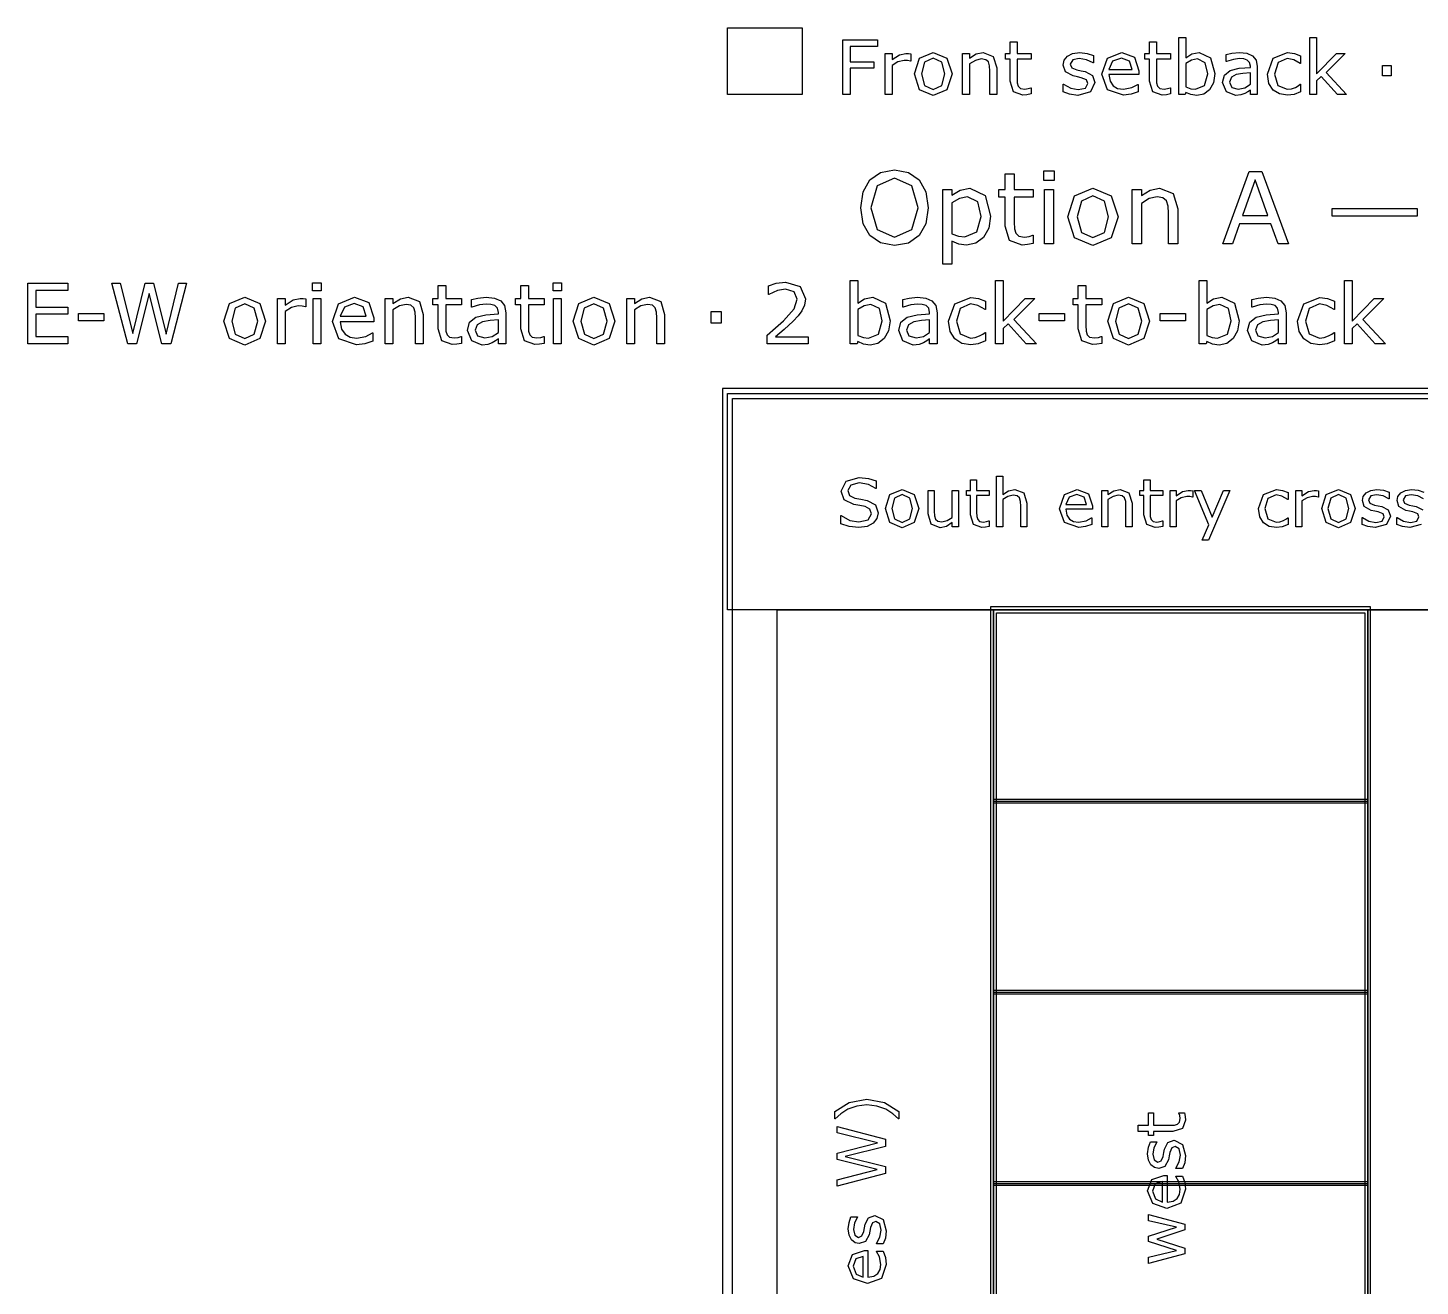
# Model space of a CAD drawing. Extents: x -17 to 192, y 167 to 459.
# Drawn here: x -17.5 to 26.8, y 414.51 to 454.55 of the extents above; entities that cross this region are included whole.
import ezdxf

# ---------------------------------------------------------------- set-up
doc = ezdxf.new("R2010")
doc.units = 0

msp = doc.modelspace()

# ---------------------------------------------------------------- linework, layer by layer
at = {"layer": 'Layer 1', "color": 7}
for points in [[(4.762494, 454.554174), (7.143741, 454.554174), (7.143741, 452.43751), (4.762494, 452.43751), (4.762494, 454.554174)], [(9.540362, 453.964159), (8.664835, 453.964159), (8.664835, 453.475817), (9.417114, 453.475817), (9.417114, 453.271179), (8.664835, 453.271179), (8.664835, 452.43751), (8.434617, 452.43751), (8.434617, 454.168797), (9.540362, 454.168797), (9.540362, 453.964159)], [(14.428429, 452.449138), (14.293554, 452.422396), (14.164492, 452.411932), (13.862185, 452.518902), (13.758704, 452.861904), (13.758704, 453.552558), (13.611038, 453.552558), (13.611038, 453.736268), (13.758704, 453.736268), (13.758704, 454.1095), (13.977295, 454.1095), (13.977295, 453.736268), (14.428429, 453.736268), (14.428429, 453.552558), (13.977295, 453.552558), (13.977295, 452.960735), (13.981946, 452.80028), (14.014502, 452.69331), (14.084265, 452.624709), (14.221466, 452.603781), (14.333087, 452.618896), (14.416803, 452.645639), (14.428431, 452.645639), (14.428429, 452.449138)], [(18.863037, 452.449138), (18.728161, 452.422396), (18.5991, 452.411932), (18.296793, 452.518902), (18.193311, 452.861904), (18.193311, 453.552558), (18.045646, 453.552558), (18.045646, 453.736268), (18.193311, 453.736268), (18.193311, 454.1095), (18.411902, 454.1095), (18.411902, 453.736268), (18.863037, 453.736268), (18.863037, 453.552558), (18.411902, 453.552558), (18.411902, 452.960735), (18.416553, 452.80028), (18.44911, 452.69331), (18.518873, 452.624709), (18.656073, 452.603781), (18.767694, 452.618896), (18.85141, 452.645639), (18.863039, 452.645639), (18.863037, 452.449138)], [(20.269926, 453.096773), (20.223417, 452.803767), (20.100169, 452.585176), (19.918785, 452.446813), (19.701357, 452.401467), (19.508345, 452.42821), (19.345565, 452.497973), (19.331612, 452.43751), (19.126974, 452.43751), (19.126974, 454.2467), (19.345565, 454.2467), (19.345565, 453.600228), (19.540902, 453.723477), (19.773445, 453.772311), (20.136213, 453.595577), (20.269926, 453.096771), (20.269926, 453.096773)], [(24.460362, 452.43751), (24.172008, 452.43751), (23.651111, 453.006079), (23.509259, 452.871204), (23.509259, 452.43751), (23.290668, 452.43751), (23.290668, 454.2467), (23.509259, 454.2467), (23.509259, 453.086307), (24.140615, 453.736266), (24.416179, 453.736266), (23.812728, 453.136304), (24.460362, 452.43751)], [(10.59611, 453.497909), (10.584482, 453.497909), (10.489139, 453.514186), (10.381006, 453.519999), (10.185669, 453.474653), (10.004285, 453.359544), (10.004285, 452.43751), (9.785694, 452.43751), (9.785694, 453.736266), (10.004285, 453.736266), (10.004285, 453.544418), (10.23334, 453.692083), (10.436816, 453.736266), (10.519369, 453.732779), (10.596109, 453.722315), (10.59611, 453.497909)], [(11.908819, 453.086307), (11.746038, 452.585175), (11.310019, 452.401466), (10.871674, 452.585175), (10.710056, 453.086307), (10.871674, 453.587438), (11.310019, 453.772311), (11.746038, 453.587438), (11.908819, 453.086307), (11.908819, 453.086307)], [(13.333149, 452.43751), (13.114558, 452.43751), (13.114558, 453.176999), (13.104094, 453.34443), (13.065724, 453.467678), (12.982008, 453.539767), (12.840156, 453.564185), (12.652959, 453.520002), (12.465761, 453.407218), (12.465761, 452.43751), (12.24717, 452.43751), (12.24717, 453.736266), (12.465761, 453.736266), (12.465761, 453.592089), (12.677376, 453.724639), (12.90178, 453.772311), (13.222691, 453.645574), (13.333149, 453.280481), (13.333149, 452.43751)], [(16.457373, 452.811907), (16.309707, 452.520064), (15.90857, 452.406118), (15.64347, 452.439837), (15.44232, 452.515414), (15.44232, 452.760746), (15.453948, 452.760746), (15.684166, 452.636335), (15.927175, 452.590989), (16.152742, 452.637497), (16.234132, 452.784), (16.189949, 452.900272), (16.020192, 452.967709), (15.898106, 452.992128), (15.762068, 453.022359), (15.51906, 453.154909), (15.448135, 453.371174), (15.480691, 453.522328), (15.581847, 453.649064), (15.746953, 453.735105), (15.97252, 453.767661), (16.20739, 453.738593), (16.406214, 453.669993), (16.406214, 453.436286), (16.394586, 453.436286), (16.19111, 453.539768), (15.956241, 453.582789), (15.753928, 453.53628), (15.671375, 453.400242), (15.721372, 453.279319), (15.879502, 453.213044), (16.014377, 453.185139), (16.139951, 453.159559), (16.37482, 453.039799), (16.457373, 452.811907), (16.457373, 452.811907)], [(17.857285, 453.064216), (16.900368, 453.064216), (16.936413, 452.854927), (17.035244, 452.709587), (17.178258, 452.625872), (17.361967, 452.597966), (17.62823, 452.650289), (17.820078, 452.754933), (17.831707, 452.754933), (17.831707, 452.516576), (17.606139, 452.438674), (17.364294, 452.407281), (16.859674, 452.581688), (16.67829, 453.079332), (16.851535, 453.585114), (17.309646, 453.772312), (17.714272, 453.618833), (17.857286, 453.182814), (17.857285, 453.064216)], [(21.619842, 452.43751), (21.402413, 452.43751), (21.402413, 452.575873), (21.323349, 452.520063), (21.228006, 452.464252), (21.102432, 452.420069), (20.936163, 452.401466), (20.638507, 452.517738), (20.516422, 452.814231), (20.579209, 453.052588), (20.760593, 453.196766), (21.045459, 453.267691), (21.402413, 453.295597), (21.402413, 453.329315), (21.375671, 453.452564), (21.301257, 453.529303), (21.189636, 453.565347), (21.053598, 453.57465), (20.861749, 453.551396), (20.643158, 453.486283), (20.63153, 453.486283), (20.63153, 453.708363), (20.816402, 453.746732), (21.054759, 453.767661), (21.293116, 453.744407), (21.46985, 453.667667), (21.581471, 453.529304), (21.619841, 453.318852), (21.619842, 452.43751)], [(23.001151, 452.5189), (22.793025, 452.43751), (22.584898, 452.408442), (22.326775, 452.449137), (22.125624, 452.574711), (21.994237, 452.786325), (21.947728, 453.085144), (22.122136, 453.585113), (22.584898, 453.766497), (22.803489, 453.735104), (23.001151, 453.658364), (23.001151, 453.415356), (22.989523, 453.415356), (22.782559, 453.535116), (22.575595, 453.576974), (22.281427, 453.4514), (22.174457, 453.085144), (22.279102, 452.723539), (22.575595, 452.597965), (22.71047, 452.615406), (22.833718, 452.660752), (22.923248, 452.711912), (22.989523, 452.759583), (23.001151, 452.759583), (23.001151, 452.5189)], [(11.683252, 453.086307), (11.58442, 453.460702), (11.310019, 453.58395), (11.033292, 453.460702), (10.935624, 453.086307), (11.034455, 452.7154), (11.310019, 452.589826), (11.583258, 452.714237), (11.683252, 453.086307), (11.683252, 453.086307)], [(17.644508, 453.231648), (17.557304, 453.497911), (17.298018, 453.592091), (17.017803, 453.488609), (16.900368, 453.231648), (17.644508, 453.231648)], [(20.044359, 453.09096), (19.967619, 453.443263), (19.71996, 453.564186), (19.526949, 453.522328), (19.345565, 453.416521), (19.345565, 452.672381), (19.504857, 452.614245), (19.657173, 452.597968), (19.940876, 452.716565), (20.044359, 453.090961), (20.044359, 453.09096)], [(25.884692, 453.031659), (25.606803, 453.031659), (25.606803, 453.360708), (25.884692, 453.360708), (25.884692, 453.031659)], [(21.402413, 452.757257), (21.402413, 453.118863), (21.166382, 453.101422), (20.952442, 453.067703), (20.800125, 452.983987), (20.74199, 452.829346), (20.809427, 452.660751), (21.015228, 452.604941), (21.22568, 452.649124), (21.402413, 452.757257), (21.402413, 452.757257)], [(10.859272, 449.718299), (11.074762, 449.338478), (11.150726, 448.828433), (11.073212, 448.316836), (10.859272, 447.941666), (10.521308, 447.706022), (10.077925, 447.626957), (9.634542, 447.707572), (9.296579, 447.941666), (9.081088, 448.318387), (9.006674, 448.828433), (9.081088, 449.333827), (9.298129, 449.718299), (9.636092, 449.950843), (10.077925, 450.031458), (10.522859, 449.949293), (10.859272, 449.718299), (10.859272, 449.718299)], [(10.831367, 448.828433), (10.629829, 449.521413), (10.079475, 449.766359), (9.526021, 449.521413), (9.326034, 448.828433), (9.530672, 448.132352), (10.079475, 447.892057), (10.626728, 448.132352), (10.831367, 448.828433), (10.831367, 448.828433)], [(14.491604, 447.690518), (14.31177, 447.654861), (14.139688, 447.64091), (13.736612, 447.783537), (13.598636, 448.240873), (13.598636, 449.161745), (13.401749, 449.161745), (13.401749, 449.406691), (13.598636, 449.406691), (13.598636, 449.904335), (13.890091, 449.904335), (13.890091, 449.406691), (14.491604, 449.406691), (14.491604, 449.161745), (13.890091, 449.161745), (13.890091, 448.372647), (13.896293, 448.158707), (13.939701, 448.01608), (14.032718, 447.924613), (14.215653, 447.896708), (14.364481, 447.916861), (14.476102, 447.952518), (14.491604, 447.952518), (14.491604, 447.690518)], [(15.156678, 449.696595), (14.828017, 449.696595), (14.828017, 449.998901), (15.156678, 449.998901), (15.156678, 449.696595)], [(22.610478, 447.675016), (22.283366, 447.675016), (22.057024, 448.318387), (21.058636, 448.318387), (20.832294, 447.675016), (20.520685, 447.675016), (21.360943, 449.983399), (21.77022, 449.983399), (22.610478, 447.675016)], [(21.962456, 448.581936), (21.55783, 449.715199), (21.151654, 448.581936), (21.962456, 448.581936)], [(13.1382, 448.561783), (13.077738, 448.17576), (12.907206, 447.881205), (12.665361, 447.702921), (12.372356, 447.64091), (12.12741, 447.670365), (11.905718, 447.761832), (11.905718, 447.036296), (11.614263, 447.036296), (11.614263, 449.406691), (11.905718, 449.406691), (11.905718, 449.225307), (12.166167, 449.388087), (12.476225, 449.45475), (12.963017, 449.217556), (13.1382, 448.561783), (13.1382, 448.561783)], [(15.138075, 447.675016), (14.84662, 447.675016), (14.84662, 449.406691), (15.138075, 449.406691), (15.138075, 447.675016)], [(17.19066, 448.540078), (16.97362, 447.871903), (16.39226, 447.626957), (15.807801, 447.871903), (15.59231, 448.540078), (15.807801, 449.208254), (16.39226, 449.45475), (16.97362, 449.208254), (17.19066, 448.540078), (17.19066, 448.540078)], [(16.889904, 448.540078), (16.758129, 449.039272), (16.39226, 449.203603), (16.023291, 449.039272), (15.893067, 448.540078), (16.024841, 448.045536), (16.39226, 447.878104), (16.756579, 448.043985), (16.889904, 448.540078), (16.889904, 448.540078)], [(19.089767, 447.675016), (18.798312, 447.675016), (18.798312, 448.661001), (18.784361, 448.884243), (18.733201, 449.048574), (18.62158, 449.144692), (18.432445, 449.177248), (18.182848, 449.118337), (17.933251, 448.967959), (17.933251, 447.675016), (17.641796, 447.675016), (17.641796, 449.406691), (17.933251, 449.406691), (17.933251, 449.214455), (18.215404, 449.391188), (18.51461, 449.45475), (18.94249, 449.285768), (19.089768, 448.798977), (19.089767, 447.675016)], [(12.837443, 448.55403), (12.730473, 449.022218), (12.401811, 449.177247), (12.149114, 449.122987), (11.905718, 448.98036), (11.905718, 447.999026), (12.118108, 447.923062), (12.321196, 447.902908), (12.701017, 448.067239), (12.837443, 448.554031), (12.837443, 448.55403)], [(-16.228963, 444.50002), (-17.496326, 444.50002), (-17.496326, 446.423673), (-16.228963, 446.423673), (-16.228963, 446.196297), (-17.240528, 446.196297), (-17.240528, 445.669198), (-16.228963, 445.669198), (-16.228963, 445.441822), (-17.240528, 445.441822), (-17.240528, 444.727396), (-16.228963, 444.727396), (-16.228963, 444.50002)], [(-12.447545, 446.423673), (-12.947514, 444.50002), (-13.23561, 444.50002), (-13.639977, 446.09682), (-14.035301, 444.50002), (-14.316937, 444.50002), (-14.82595, 446.423673), (-14.563692, 446.423673), (-14.159325, 444.824289), (-13.761417, 446.423673), (-13.501743, 446.423673), (-13.099959, 444.808786), (-12.698175, 446.423673), (-12.447545, 446.423673)], [(-8.163574, 446.18467), (-8.437459, 446.18467), (-8.437459, 446.436592), (-8.163574, 446.436592), (-8.163574, 446.18467)], [(-3.698736, 444.51294), (-3.848597, 444.483226), (-3.991999, 444.471597), (-4.327896, 444.590453), (-4.442876, 444.971566), (-4.442876, 445.73896), (-4.606948, 445.73896), (-4.606948, 445.943082), (-4.442876, 445.943082), (-4.442876, 446.357785), (-4.199997, 446.357785), (-4.199997, 445.943082), (-3.698736, 445.943082), (-3.698736, 445.73896), (-4.199997, 445.73896), (-4.199997, 445.081378), (-4.194829, 444.903095), (-4.158656, 444.784239), (-4.081141, 444.708017), (-3.928696, 444.684762), (-3.804673, 444.701558), (-3.711655, 444.731272), (-3.698736, 444.731272), (-3.698736, 444.51294)], [(-1.067117, 444.512939), (-1.216978, 444.483225), (-1.36038, 444.471597), (-1.696277, 444.590452), (-1.811257, 444.971566), (-1.811257, 445.73896), (-1.975329, 445.73896), (-1.975329, 445.943081), (-1.811257, 445.943081), (-1.811257, 446.357784), (-1.568378, 446.357784), (-1.568378, 445.943081), (-1.067117, 445.943081), (-1.067117, 445.73896), (-1.568378, 445.73896), (-1.568378, 445.081378), (-1.56321, 444.903094), (-1.527037, 444.784239), (-1.449522, 444.708016), (-1.297077, 444.684762), (-1.173054, 444.701558), (-1.080036, 444.731271), (-1.067117, 444.731271), (-1.067117, 444.512939)], [(-0.512888, 446.18467), (-0.786773, 446.18467), (-0.786773, 446.436592), (-0.512888, 446.436592), (-0.512888, 446.18467)], [(7.326417, 444.50002), (6.024173, 444.50002), (6.024173, 444.770029), (6.295473, 445.002573), (6.549979, 445.233825), (6.889752, 445.614938), (6.981477, 445.92112), (6.882, 446.154956), (6.606824, 446.240222), (6.352317, 446.19888), (6.084892, 446.072274), (6.071973, 446.072274), (6.071973, 446.343574), (6.316143, 446.426256), (6.613283, 446.463722), (7.077078, 446.32032), (7.245026, 445.934039), (7.216604, 445.728626), (7.135214, 445.54905), (7.016358, 445.391437), (6.852286, 445.219614), (6.566774, 444.956064), (6.291597, 444.720936), (7.326417, 444.720936), (7.326417, 444.50002)], [(9.937365, 445.232533), (9.885689, 444.906971), (9.748747, 444.664092), (9.547209, 444.510355), (9.305622, 444.459971), (9.091165, 444.489685), (8.910298, 444.567199), (8.894795, 444.50002), (8.667419, 444.50002), (8.667419, 446.510231), (8.910298, 446.510231), (8.910298, 445.791929), (9.127338, 445.928872), (9.38572, 445.983132), (9.788796, 445.786761), (9.937365, 445.232533), (9.937365, 445.232533)], [(14.593406, 444.50002), (14.273012, 444.50002), (13.694237, 445.131764), (13.536624, 444.981902), (13.536624, 444.50002), (13.293746, 444.50002), (13.293746, 446.510231), (13.536624, 446.510231), (13.536624, 445.220905), (14.238131, 445.943083), (14.544314, 445.943083), (13.873813, 445.276457), (14.593406, 444.50002)], [(16.670796, 444.512939), (16.520935, 444.483225), (16.377533, 444.471597), (16.041636, 444.590452), (15.926656, 444.971566), (15.926656, 445.73896), (15.762584, 445.73896), (15.762584, 445.943081), (15.926656, 445.943081), (15.926656, 446.357784), (16.169535, 446.357784), (16.169535, 445.943081), (16.670796, 445.943081), (16.670796, 445.73896), (16.169535, 445.73896), (16.169535, 445.081378), (16.174703, 444.903094), (16.210876, 444.784239), (16.288391, 444.708016), (16.440836, 444.684762), (16.564859, 444.701558), (16.657877, 444.731271), (16.670796, 444.731271), (16.670796, 444.512939)], [(21.041325, 445.232534), (20.989649, 444.906972), (20.852706, 444.664093), (20.651168, 444.510356), (20.409581, 444.459972), (20.195124, 444.489686), (20.014257, 444.5672), (19.998754, 444.50002), (19.771378, 444.50002), (19.771378, 446.510231), (20.014257, 446.510231), (20.014257, 445.791929), (20.231298, 445.928872), (20.48968, 445.983132), (20.892755, 445.786761), (21.041325, 445.232533), (21.041325, 445.232534)], [(25.697365, 444.50002), (25.376972, 444.50002), (24.798197, 445.131764), (24.640584, 444.981902), (24.640584, 444.50002), (24.397705, 444.50002), (24.397705, 446.510231), (24.640584, 446.510231), (24.640584, 445.220905), (25.34209, 445.943083), (25.648273, 445.943083), (24.977772, 445.276457), (25.697365, 444.50002)], [(-9.929614, 445.220905), (-10.110481, 444.664092), (-10.594947, 444.459971), (-11.081997, 444.664092), (-11.261572, 445.220905), (-11.081997, 445.777718), (-10.594947, 445.983132), (-10.110481, 445.777718), (-9.929614, 445.220905), (-9.929614, 445.220905)], [(-10.180244, 445.220905), (-10.290057, 445.6369), (-10.594947, 445.773842), (-10.902422, 445.6369), (-11.010942, 445.220905), (-10.90113, 444.808786), (-10.594947, 444.66926), (-10.291348, 444.807494), (-10.180244, 445.220905), (-10.180244, 445.220905)], [(-8.653208, 445.678241), (-8.666127, 445.678241), (-8.772064, 445.696328), (-8.892211, 445.702787), (-9.109252, 445.652402), (-9.31079, 445.524503), (-9.31079, 444.50002), (-9.553669, 444.50002), (-9.553669, 445.943083), (-9.31079, 445.943083), (-9.31079, 445.729918), (-9.056284, 445.89399), (-8.8302, 445.943083), (-8.738474, 445.939207), (-8.653208, 445.927578), (-8.653208, 445.678241)], [(-8.179077, 444.50002), (-8.421956, 444.50002), (-8.421956, 445.943083), (-8.179077, 445.943083), (-8.179077, 444.50002)], [(-6.490552, 445.196359), (-7.553793, 445.196359), (-7.513744, 444.963815), (-7.403931, 444.802327), (-7.245027, 444.709309), (-7.040905, 444.678303), (-6.745058, 444.736439), (-6.531893, 444.852711), (-6.518973, 444.852711), (-6.518973, 444.58787), (-6.769603, 444.501312), (-7.038321, 444.46643), (-7.599009, 444.660217), (-7.800547, 445.213154), (-7.608053, 445.775134), (-7.09904, 445.983132), (-6.649456, 445.8126), (-6.490551, 445.328134), (-6.490552, 445.196359)], [(-6.726971, 445.382394), (-6.823864, 445.678241), (-7.11196, 445.782886), (-7.42331, 445.667906), (-7.553793, 445.382394), (-6.726971, 445.382394)], [(-4.915715, 444.50002), (-5.158593, 444.50002), (-5.158593, 445.321674), (-5.170222, 445.507709), (-5.212854, 445.644652), (-5.305872, 445.72475), (-5.463485, 445.75188), (-5.671482, 445.702787), (-5.87948, 445.577472), (-5.87948, 444.50002), (-6.122359, 444.50002), (-6.122359, 445.943083), (-5.87948, 445.943083), (-5.87948, 445.782886), (-5.644352, 445.930163), (-5.395014, 445.983132), (-5.038447, 445.842314), (-4.915716, 445.436654), (-4.915715, 444.50002)], [(-2.284095, 444.50002), (-2.525682, 444.50002), (-2.525682, 444.653757), (-2.613532, 444.591746), (-2.719469, 444.529734), (-2.858995, 444.480641), (-3.043738, 444.45997), (-3.374467, 444.58916), (-3.510117, 444.918597), (-3.440354, 445.183439), (-3.238816, 445.343635), (-2.922299, 445.422442), (-2.525682, 445.453448), (-2.525682, 445.490913), (-2.555396, 445.627855), (-2.638079, 445.713121), (-2.762102, 445.753171), (-2.913255, 445.763505), (-3.12642, 445.737666), (-3.369299, 445.665319), (-3.382219, 445.665319), (-3.382219, 445.912074), (-3.176805, 445.954707), (-2.911964, 445.977961), (-2.647122, 445.952122), (-2.450752, 445.866856), (-2.326729, 445.713119), (-2.284096, 445.479283), (-2.284095, 444.50002)], [(-0.528391, 444.50002), (-0.77127, 444.50002), (-0.77127, 445.943083), (-0.528391, 445.943083), (-0.528391, 444.50002)], [(1.182097, 445.220905), (1.00123, 444.664092), (0.516764, 444.459971), (0.029714, 444.664092), (-0.149861, 445.220905), (0.029714, 445.777718), (0.516764, 445.983132), (1.00123, 445.777718), (1.182097, 445.220905), (1.182097, 445.220905)], [(0.931467, 445.220905), (0.821654, 445.6369), (0.516764, 445.773842), (0.209289, 445.6369), (0.100769, 445.220905), (0.210581, 444.808786), (0.516764, 444.66926), (0.820362, 444.807494), (0.931467, 445.220905), (0.931467, 445.220905)], [(2.764686, 444.50002), (2.521807, 444.50002), (2.521807, 445.321674), (2.51018, 445.507709), (2.467547, 445.644652), (2.374529, 445.72475), (2.216916, 445.75188), (2.008919, 445.702787), (1.800921, 445.577472), (1.800921, 444.50002), (1.558042, 444.50002), (1.558042, 445.943083), (1.800921, 445.943083), (1.800921, 445.782886), (2.036049, 445.930163), (2.285387, 445.983132), (2.641954, 445.842314), (2.764686, 445.436654), (2.764686, 444.50002)], [(9.686735, 445.226074), (9.601469, 445.617523), (9.326292, 445.751881), (9.111836, 445.705372), (8.910298, 445.587809), (8.910298, 444.760987), (9.087289, 444.696391), (9.256529, 444.678304), (9.571755, 444.810079), (9.686735, 445.226074), (9.686735, 445.226074)], [(11.437272, 444.50002), (11.195685, 444.50002), (11.195685, 444.653757), (11.107835, 444.591746), (11.001899, 444.529734), (10.862372, 444.480641), (10.677629, 444.45997), (10.346901, 444.58916), (10.21125, 444.918597), (10.281013, 445.183439), (10.482551, 445.343635), (10.799069, 445.422442), (11.195685, 445.453448), (11.195685, 445.490913), (11.165971, 445.627855), (11.083289, 445.713121), (10.959265, 445.753171), (10.808112, 445.763505), (10.594947, 445.737666), (10.352068, 445.665319), (10.339149, 445.665319), (10.339149, 445.912074), (10.544563, 445.954707), (10.809404, 445.977961), (11.074245, 445.952122), (11.270615, 445.866856), (11.394639, 445.713119), (11.437272, 445.479283), (11.437272, 444.50002)], [(12.97206, 444.590454), (12.740808, 444.50002), (12.509556, 444.467722), (12.222753, 444.512939), (11.999252, 444.652465), (11.853267, 444.887593), (11.80159, 445.219614), (11.995377, 445.775134), (12.509556, 445.976672), (12.752435, 445.941791), (12.97206, 445.856525), (12.97206, 445.586516), (12.95914, 445.586516), (12.729181, 445.719582), (12.499221, 445.766091), (12.172368, 445.626565), (12.053512, 445.219614), (12.169784, 444.81783), (12.499221, 444.678303), (12.649082, 444.697681), (12.786025, 444.748066), (12.885502, 444.80491), (12.95914, 444.857878), (12.97206, 444.857878), (12.97206, 444.590454)], [(18.193957, 445.220905), (18.01309, 444.664092), (17.528624, 444.459971), (17.041574, 444.664092), (16.861999, 445.220905), (17.041574, 445.777718), (17.528624, 445.983132), (18.01309, 445.777718), (18.193957, 445.220905), (18.193957, 445.220905)], [(17.943327, 445.220905), (17.833514, 445.6369), (17.528624, 445.773842), (17.221149, 445.6369), (17.112629, 445.220905), (17.222441, 444.808786), (17.528624, 444.66926), (17.832222, 444.807494), (17.943327, 445.220905), (17.943327, 445.220905)], [(20.790695, 445.226075), (20.705428, 445.617524), (20.430252, 445.751882), (20.215795, 445.705373), (20.014257, 445.58781), (20.014257, 444.760988), (20.191249, 444.696392), (20.360489, 444.678306), (20.675714, 444.81008), (20.790695, 445.226075), (20.790695, 445.226075)], [(22.541231, 444.50002), (22.299644, 444.50002), (22.299644, 444.653757), (22.211794, 444.591746), (22.105858, 444.529734), (21.966332, 444.480641), (21.781589, 444.45997), (21.45086, 444.58916), (21.315209, 444.918597), (21.384973, 445.183439), (21.58651, 445.343635), (21.903028, 445.422442), (22.299644, 445.453448), (22.299644, 445.490913), (22.26993, 445.627855), (22.187248, 445.713121), (22.063225, 445.753171), (21.912072, 445.763505), (21.698907, 445.737666), (21.456028, 445.665319), (21.443108, 445.665319), (21.443108, 445.912074), (21.648522, 445.954707), (21.913363, 445.977961), (22.178204, 445.952122), (22.374575, 445.866856), (22.498598, 445.713119), (22.541231, 445.479283), (22.541231, 444.50002)], [(24.07602, 444.590454), (23.844768, 444.50002), (23.613516, 444.467722), (23.326712, 444.512939), (23.103212, 444.652465), (22.957226, 444.887593), (22.90555, 445.219614), (23.099336, 445.775134), (23.613516, 445.976672), (23.856395, 445.941791), (24.07602, 445.856525), (24.07602, 445.586516), (24.0631, 445.586516), (23.83314, 445.719582), (23.60318, 445.766091), (23.276327, 445.626565), (23.157472, 445.219614), (23.273743, 444.81783), (23.60318, 444.678303), (23.753042, 444.697681), (23.889984, 444.748066), (23.989461, 444.80491), (24.0631, 444.857878), (24.07602, 444.857878), (24.07602, 444.590454)], [(-15.077872, 445.224781), (-15.884023, 445.224781), (-15.884023, 445.458617), (-15.077872, 445.458617), (-15.077872, 445.224781)], [(-2.525682, 444.855295), (-2.525682, 445.257079), (-2.78794, 445.237701), (-3.025651, 445.200235), (-3.194891, 445.107218), (-3.259487, 444.935394), (-3.184556, 444.748067), (-2.955888, 444.686055), (-2.722053, 444.735148), (-2.525682, 444.855295), (-2.525682, 444.855295)], [(4.559147, 445.160186), (4.250381, 445.160186), (4.250381, 445.525796), (4.559147, 445.525796), (4.559147, 445.160186)], [(11.195685, 444.855295), (11.195685, 445.257079), (10.933427, 445.237701), (10.695716, 445.200235), (10.526476, 445.107218), (10.461881, 444.935394), (10.536811, 444.748067), (10.765479, 444.686055), (10.999315, 444.735148), (11.195685, 444.855295), (11.195685, 444.855295)], [(15.484824, 445.224781), (14.678672, 445.224781), (14.678672, 445.458617), (15.484824, 445.458617), (15.484824, 445.224781)], [(19.334713, 445.224781), (18.528561, 445.224781), (18.528561, 445.458617), (19.334713, 445.458617), (19.334713, 445.224781)], [(22.299644, 444.855295), (22.299644, 445.257079), (22.037387, 445.237701), (21.799675, 445.200235), (21.630435, 445.107218), (21.56584, 444.935394), (21.640771, 444.748067), (21.869439, 444.686055), (22.103274, 444.735148), (22.299644, 444.855295), (22.299644, 444.855295)], [(4.762494, 442.912522), (64.029086, 442.912522), (64.029086, 436.033364), (4.762494, 436.033364), (4.762494, 442.912522)], [(9.556511, 439.118443), (9.514136, 438.940676), (9.397347, 438.791848), (9.204078, 438.688496), (8.939495, 438.651289), (8.639772, 438.682295), (8.370021, 438.774279), (8.370021, 439.030593), (8.384491, 439.030593), (8.654242, 438.880732), (8.941563, 438.828022), (9.237151, 438.899335), (9.343605, 439.089504), (9.292962, 439.240399), (9.141033, 439.315847), (8.972568, 439.349953), (8.781366, 439.38406), (8.477509, 439.531854), (8.379324, 439.805739), (8.542621, 440.121998), (8.957066, 440.246021), (9.254721, 440.215016), (9.4945, 440.138535), (9.4945, 439.896689), (9.48003, 439.896689), (9.24852, 440.019679), (8.956031, 440.069288), (8.691448, 440.001076), (8.59223, 439.825376), (8.641839, 439.674481), (8.816505, 439.590765), (9.004607, 439.555625), (9.211313, 439.513251), (9.469695, 439.375792), (9.556511, 439.118443), (9.556511, 439.118443)], [(13.093241, 438.689529), (12.973352, 438.665758), (12.85863, 438.656456), (12.589913, 438.75154), (12.497929, 439.056431), (12.497929, 439.670346), (12.366671, 439.670346), (12.366671, 439.833643), (12.497929, 439.833643), (12.497929, 440.165406), (12.692233, 440.165406), (12.692233, 439.833643), (13.093241, 439.833643), (13.093241, 439.670346), (12.692233, 439.670346), (12.692233, 439.144281), (12.696368, 439.001654), (12.725307, 438.906569), (12.787318, 438.845591), (12.909275, 438.826988), (13.008493, 438.840424), (13.082907, 438.864194), (13.093242, 438.864194), (13.093241, 438.689529)], [(14.293166, 438.679194), (14.098863, 438.679194), (14.098863, 439.336517), (14.08956, 439.485345), (14.055454, 439.594899), (13.98104, 439.658978), (13.85495, 439.680682), (13.688552, 439.641408), (13.522154, 439.541156), (13.522154, 438.679194), (13.327851, 438.679194), (13.327851, 440.287363), (13.522154, 440.287363), (13.522154, 439.705487), (13.710256, 439.823309), (13.909727, 439.865683), (14.19498, 439.753029), (14.293165, 439.428501), (14.293166, 438.679194)], [(18.611244, 438.689529), (18.491355, 438.665758), (18.376633, 438.656456), (18.107916, 438.75154), (18.015932, 439.056431), (18.015932, 439.670346), (17.884674, 439.670346), (17.884674, 439.833643), (18.015932, 439.833643), (18.015932, 440.165406), (18.210235, 440.165406), (18.210235, 439.833643), (18.611244, 439.833643), (18.611244, 439.670346), (18.210235, 439.670346), (18.210235, 439.144281), (18.21437, 439.001654), (18.243309, 438.906569), (18.305321, 438.845591), (18.427277, 438.826988), (18.526496, 438.840424), (18.60091, 438.864194), (18.611244, 438.864194), (18.611244, 438.689529)], [(10.853587, 439.255902), (10.708893, 438.810452), (10.321321, 438.647155), (9.931681, 438.810452), (9.788021, 439.255902), (9.931681, 439.701352), (10.321321, 439.865683), (10.708893, 439.701352), (10.853587, 439.255902), (10.853587, 439.255902)], [(10.653083, 439.255902), (10.565233, 439.588698), (10.321321, 439.698252), (10.075341, 439.588698), (9.988525, 439.255902), (10.076375, 438.926207), (10.321321, 438.814586), (10.5642, 438.925174), (10.653083, 439.255902), (10.653083, 439.255902)], [(12.11139, 438.679194), (11.917087, 438.679194), (11.917087, 438.807351), (11.728985, 438.688496), (11.530548, 438.647155), (11.247361, 438.757742), (11.146076, 439.084337), (11.146076, 439.833644), (11.340379, 439.833644), (11.340379, 439.176321), (11.348647, 439.025426), (11.383787, 438.918972), (11.456134, 438.852827), (11.585325, 438.832155), (11.749656, 438.871429), (11.917087, 438.971681), (11.917087, 439.833643), (12.11139, 439.833643), (12.11139, 438.679194)], [(16.377791, 439.236265), (15.527198, 439.236265), (15.559237, 439.05023), (15.647087, 438.92104), (15.774211, 438.846626), (15.937508, 438.821821), (16.174186, 438.86833), (16.344718, 438.961347), (16.355053, 438.961347), (16.355053, 438.749474), (16.154549, 438.680227), (15.939575, 438.652322), (15.491024, 438.807351), (15.329794, 439.249701), (15.483789, 439.699286), (15.890999, 439.865683), (16.250667, 439.729258), (16.377791, 439.341685), (16.377791, 439.236265)], [(16.188656, 439.385093), (16.111141, 439.621771), (15.880664, 439.705487), (15.631584, 439.613503), (15.527198, 439.385093), (16.188656, 439.385093)], [(17.637661, 438.679194), (17.443358, 438.679194), (17.443358, 439.336517), (17.434055, 439.485345), (17.399949, 439.594899), (17.325535, 439.658978), (17.199444, 439.680682), (17.033046, 439.641408), (16.866648, 439.541156), (16.866648, 438.679194), (16.672345, 438.679194), (16.672345, 439.833644), (16.866648, 439.833644), (16.866648, 439.705487), (17.05475, 439.823309), (17.254221, 439.865683), (17.539475, 439.753029), (17.63766, 439.428501), (17.637661, 438.679194)], [(19.566223, 439.621771), (19.555888, 439.621771), (19.471139, 439.636241), (19.375021, 439.641408), (19.201389, 439.601101), (19.040158, 439.498781), (19.040158, 438.679194), (18.845855, 438.679194), (18.845855, 439.833644), (19.040158, 439.833644), (19.040158, 439.663112), (19.243763, 439.79437), (19.424631, 439.833644), (19.498011, 439.830543), (19.566224, 439.82124), (19.566223, 439.621771)], [(20.747545, 439.833644), (20.073685, 438.253381), (19.865946, 438.253381), (20.080919, 438.735005), (19.621, 439.833644), (19.831839, 439.833644), (20.186339, 438.977883), (20.54394, 439.833644), (20.747545, 439.833644)], [(22.599626, 438.751541), (22.414624, 438.679194), (22.229623, 438.653355), (22.00018, 438.689528), (21.821379, 438.801149), (21.704591, 438.989251), (21.66325, 439.254868), (21.818279, 439.699284), (22.229623, 439.860515), (22.423926, 439.832609), (22.599626, 439.764397), (22.599626, 439.548389), (22.589291, 439.548389), (22.405323, 439.654843), (22.221355, 439.69205), (21.959873, 439.580429), (21.864789, 439.254868), (21.957806, 438.933441), (22.221355, 438.82182), (22.341245, 438.837322), (22.450799, 438.877629), (22.53038, 438.923105), (22.589291, 438.965479), (22.599626, 438.965479), (22.599626, 438.751541)], [(23.569074, 439.621771), (23.55874, 439.621771), (23.47399, 439.636241), (23.377872, 439.641408), (23.20424, 439.601101), (23.043009, 439.498781), (23.043009, 438.679194), (22.848706, 438.679194), (22.848706, 439.833644), (23.043009, 439.833644), (23.043009, 439.663112), (23.246614, 439.79437), (23.427482, 439.833644), (23.500862, 439.830543), (23.569075, 439.82124), (23.569074, 439.621771)], [(24.735927, 439.255902), (24.591233, 438.810452), (24.20366, 438.647155), (23.81402, 438.810452), (23.67036, 439.255902), (23.81402, 439.701352), (24.20366, 439.865683), (24.591233, 439.701352), (24.735927, 439.255902), (24.735927, 439.255902)], [(24.535422, 439.255902), (24.447573, 439.588698), (24.20366, 439.698252), (23.957681, 439.588698), (23.870864, 439.255902), (23.958714, 438.926207), (24.20366, 438.814586), (24.446539, 438.925174), (24.535422, 439.255902), (24.535422, 439.255902)], [(25.861438, 439.01199), (25.73018, 438.752575), (25.373613, 438.651289), (25.137969, 438.681261), (24.959168, 438.74844), (24.959168, 438.966515), (24.969503, 438.966515), (25.174141, 438.855927), (25.390149, 438.81562), (25.590653, 438.856961), (25.663, 438.987185), (25.623726, 439.090538), (25.472831, 439.150482), (25.36431, 439.172186), (25.243388, 439.199058), (25.027381, 439.31688), (24.964336, 439.509116), (24.993274, 439.643475), (25.083191, 439.756129), (25.229952, 439.83261), (25.430456, 439.861549), (25.639229, 439.83571), (25.815962, 439.774732), (25.815962, 439.566993), (25.805627, 439.566993), (25.62476, 439.658977), (25.415988, 439.697217), (25.236154, 439.655876), (25.162774, 439.534953), (25.207215, 439.427466), (25.347775, 439.368555), (25.467664, 439.343751), (25.579285, 439.321013), (25.788058, 439.214559), (25.861438, 439.011988), (25.861438, 439.01199)], [(26.832955, 438.752575), (26.476387, 438.651289), (26.240742, 438.681261), (26.061942, 438.74844), (26.061942, 438.966515), (26.072277, 438.966515), (26.276915, 438.855927), (26.492923, 438.81562), (26.693426, 438.856961), (26.765774, 438.987185), (26.726499, 439.090538), (26.575605, 439.150482), (26.467083, 439.172186), (26.346162, 439.199058), (26.130154, 439.31688), (26.067109, 439.509116), (26.096048, 439.643475), (26.185965, 439.756129), (26.332726, 439.83261), (26.533229, 439.861549), (26.742004, 439.83571), (26.918734, 439.774732)], [(26.908389, 439.566993), (26.727523, 439.658977), (26.518751, 439.697217), (26.338916, 439.655876), (26.265536, 439.534953), (26.309977, 439.427466), (26.450537, 439.368555), (26.570427, 439.343751), (26.682046, 439.321013), (26.890821, 439.214559)], [(6.349992, 436.033364), (13.22915, 436.033364), (13.22915, 375.179274), (6.349992, 375.179274), (6.349992, 436.033364)], [(25.135385, 436.033364), (30.162462, 436.033364), (30.162462, 375.179274), (25.135385, 375.179274), (25.135385, 436.033364)], [(25.135385, 436.033364), (35.189539, 436.033364), (35.189539, 375.179274), (25.135385, 375.179274), (25.135385, 436.033364)], [(13.22915, 430.000665), (13.22915, 429.895245), (25.135385, 429.895245), (25.135385, 430.000665), (13.22915, 430.000665)], [(13.22915, 429.947955), (25.135385, 429.947955)], [(13.22915, 423.915256), (13.22915, 423.809836), (25.135385, 423.809836), (25.135385, 423.915256), (13.22915, 423.915256)], [(13.22915, 423.862546), (25.135385, 423.862546)], [(9.198317, 420.457757), (9.757458, 420.356472), (10.215308, 420.072251), (10.215308, 419.835574), (10.204963, 419.835574), (10.030298, 419.994737), (9.800855, 420.13633), (9.521802, 420.237616), (9.198306, 420.275856), (8.875846, 420.237616), (8.595761, 420.13633), (8.366317, 419.994737), (8.191653, 419.835574), (8.181308, 419.835574), (8.181308, 420.072251), (8.639161, 420.356472), (9.198299, 420.457757), (9.198317, 420.457757)], [(19.304161, 420.029348), (19.327921, 419.909458), (19.337234, 419.794737), (19.242148, 419.526019), (18.937259, 419.434037), (18.323344, 419.434037), (18.323344, 419.302777), (18.160046, 419.302777), (18.160046, 419.434037), (17.828283, 419.434037), (17.828283, 419.628338), (18.160046, 419.628338), (18.160046, 420.029348), (18.323344, 420.029348), (18.323344, 419.628338), (18.849409, 419.628338), (18.992035, 419.632466), (19.087119, 419.661403), (19.148097, 419.723416), (19.166697, 419.845373), (19.153256, 419.944592), (19.129497, 420.019006), (19.129497, 420.029351), (19.304161, 420.029348)], [(8.250573, 419.588561), (9.789496, 419.188585), (9.789496, 418.958109), (8.512055, 418.634615), (9.789496, 418.318356), (9.789496, 418.093047), (8.250573, 417.685837), (8.250573, 417.895643), (9.53008, 418.219137), (8.250573, 418.537463), (8.250573, 418.745202), (9.542484, 419.066629), (8.250573, 419.388056), (8.250573, 419.588561)], [(18.981701, 419.151883), (19.241117, 419.020626), (19.342402, 418.664058), (19.31243, 418.428415), (19.245249, 418.249615), (19.027175, 418.249615), (19.027175, 418.25996), (19.137762, 418.464599), (19.178069, 418.680605), (19.136728, 418.881108), (19.006506, 418.953456), (18.903151, 418.914181), (18.843208, 418.763287), (18.821512, 418.654768), (18.794641, 418.533846), (18.676817, 418.317838), (18.484581, 418.254793), (18.350223, 418.28373), (18.237569, 418.373649), (18.161086, 418.520408), (18.132149, 418.720914), (18.157998, 418.929686), (18.218974, 419.106419), (18.426714, 419.106419), (18.426714, 419.096074), (18.334729, 418.915208), (18.296489, 418.706436), (18.33783, 418.526602), (18.458753, 418.453222), (18.566239, 418.497664), (18.625151, 418.638224), (18.649943, 418.758112), (18.672671, 418.869734), (18.779123, 419.078506), (18.981696, 419.151885), (18.981701, 419.151883)], [(13.22915, 417.829847), (13.22915, 417.724427), (25.135385, 417.724427), (25.135385, 417.829847), (13.22915, 417.829847)], [(13.22915, 417.777137), (25.135385, 417.777137)], [(18.757424, 418.032572), (18.757424, 417.18198), (18.943461, 417.214019), (19.072651, 417.301871), (19.147065, 417.428992), (19.171857, 417.59229), (19.125348, 417.828968), (19.032329, 417.999499), (19.032329, 418.009845), (19.244202, 418.009845), (19.313448, 417.809338), (19.341354, 417.594365), (19.186324, 417.145814), (18.743976, 416.984585), (18.294391, 417.138581), (18.127992, 417.54579), (18.264419, 417.905459), (18.651991, 418.03258), (18.757424, 418.032572)], [(18.608596, 417.843438), (18.371919, 417.765923), (18.288202, 417.535447), (18.380187, 417.286366), (18.608596, 417.18198), (18.608596, 417.843438)], [(9.456701, 416.759796), (9.716117, 416.628538), (9.817402, 416.271971), (9.78743, 416.036327), (9.720249, 415.857527), (9.502175, 415.857527), (9.502175, 415.867862), (9.612762, 416.0725), (9.653069, 416.288507), (9.611728, 416.489012), (9.481506, 416.561359), (9.378151, 416.522084), (9.318208, 416.37119), (9.296512, 416.262669), (9.269641, 416.141746), (9.151817, 415.925739), (8.959581, 415.862694), (8.825223, 415.891633), (8.712569, 415.98155), (8.636086, 416.128311), (8.607149, 416.328815), (8.632998, 416.537587), (8.693974, 416.714321), (8.901714, 416.714321), (8.901714, 416.703986), (8.809729, 416.523119), (8.771489, 416.314346), (8.81283, 416.134513), (8.933753, 416.061132), (9.041239, 416.105574), (9.100151, 416.246134), (9.124943, 416.366023), (9.147671, 416.477644), (9.254123, 416.686416), (9.456696, 416.759797), (9.456701, 416.759796)], [(18.160046, 416.78614), (19.314496, 416.485383), (19.314496, 416.305549), (18.424629, 416.008928), (19.314496, 415.714373), (19.314496, 415.53557), (18.160046, 415.231715), (18.160046, 415.434285), (19.054046, 415.646158), (18.160046, 415.934514), (18.160046, 416.094711), (19.054046, 416.390298), (18.160046, 416.590804), (18.160046, 416.78614)], [(9.232424, 415.640486), (9.232424, 414.789893), (9.418461, 414.821933), (9.547651, 414.909782), (9.622065, 415.036906), (9.646857, 415.200204), (9.600348, 415.436881), (9.507329, 415.607413), (9.507329, 415.617748), (9.719202, 415.617748), (9.788448, 415.417243), (9.816354, 415.20227), (9.661324, 414.753719), (9.218976, 414.592489), (8.769391, 414.746484), (8.602992, 415.153694), (8.739419, 415.513361), (9.126991, 415.640485), (9.232424, 415.640486)], [(9.083596, 415.451351), (8.846919, 415.373836), (8.763202, 415.14336), (8.855187, 414.89428), (9.083596, 414.789893), (9.083596, 415.451351)]]:
    msp.add_lwpolyline(points, dxfattribs=at)
for points in [[(26.704796, 448.561783), (24.004189, 448.561783), (24.004189, 448.809829), (26.704796, 448.809829), (26.704796, 448.561783)], [(4.603848, 443.071168), (4.603848, 323.426942), (64.187733, 323.426942), (64.187733, 443.071168), (4.603848, 443.071168)], [(4.92114, 442.753876), (63.870439, 442.753876), (63.870439, 323.744236), (4.92114, 323.744236), (4.92114, 442.753876)], [(13.136649, 436.125865), (13.136649, 375.086773), (25.227886, 375.086773), (25.227886, 436.125865), (13.136649, 436.125865)], [(13.22915, 436.033364), (25.135385, 436.033364), (25.135385, 375.179274), (13.22915, 375.179274), (13.22915, 436.033364)], [(13.321651, 435.940863), (25.042884, 435.940863), (25.042884, 375.271775), (13.321651, 375.271775), (13.321651, 435.940863)]]:
    msp.add_lwpolyline(points, close=True, dxfattribs=at)

doc.saveas('drawing.dxf')
